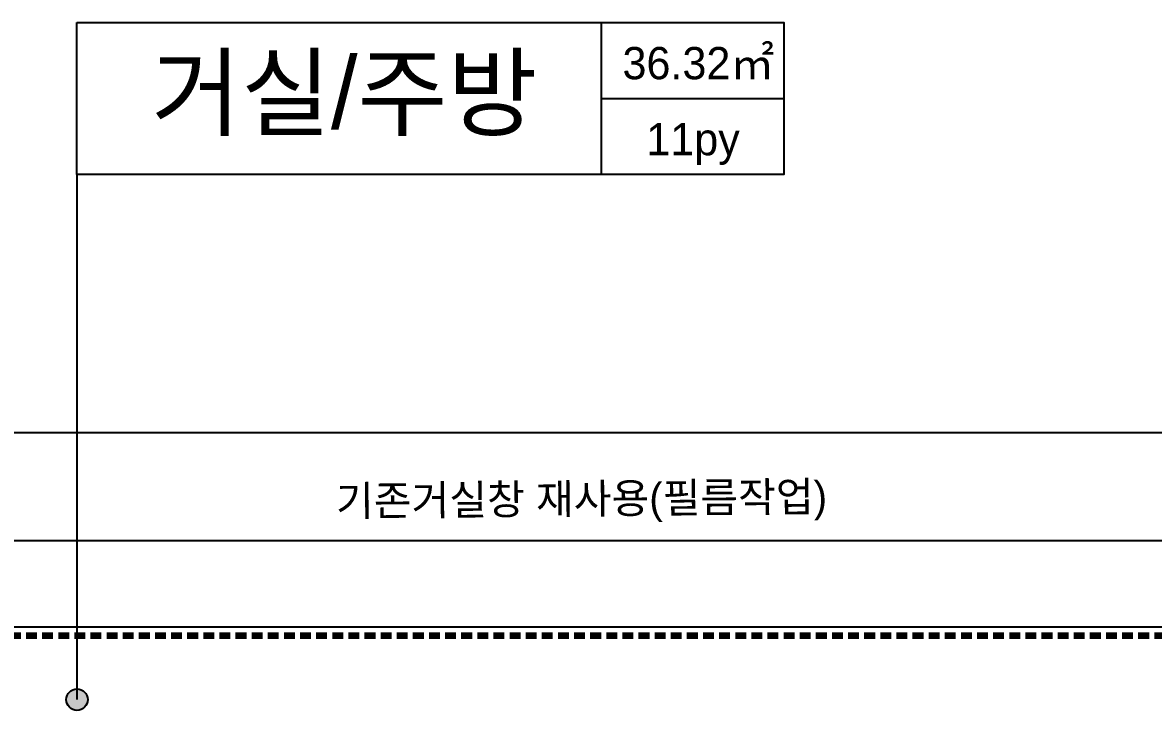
# Model space of a CAD drawing. Header units: millimetres. Extents: x 744 to 27144, y 914 to 19934.
# Drawn here: x 10777 to 13408, y 14289 to 15889 of the extents above; entities that cross this region are included whole.
import ezdxf
from ezdxf.enums import TextEntityAlignment as Align

# ---------------------------------------------------------------- set-up
doc = ezdxf.new("R2010")
doc.units = ezdxf.units.MM
doc.header["$LTSCALE"] = 10
doc.linetypes.add('HIDDEN', pattern=[0.375, 0.25, -0.125])
for name, color, linetype in [('0-ELC TEXT', 7, 'Continuous'), ('03-TEXT', 3, 'Continuous'), ('가구', 6, 'Continuous'), ('창호', 4, 'Continuous')]:
    doc.layers.add(name, color=color, linetype=linetype)
doc.styles.add('차영규', font='조선일보명조.ttf')

# ---------------------------------------------------------------- blocks, each defined once
blk = doc.blocks.new('BUDDDD')
at = {"layer": '창호'}
blk.add_lwpolyline([(10390.4, 14935.1), (13825.4, 14935.1), (13825.4, 14683.1), (10390.4, 14683.1)], close=True, dxfattribs=at)

msp = doc.modelspace()

# ---------------------------------------------------------------- hatches: boundary and pattern name
at = {"layer": '0-ELC TEXT'}
h = msp.add_hatch(color=256, dxfattribs=at)
h.dxf.hatch_style = 1
edge = h.paths.add_edge_path()
edge.add_arc((10903.8, 14313.7), 25, -180, 180, ccw=False)
h = msp.add_hatch(color=256, dxfattribs=at)
h.dxf.hatch_style = 1
edge = h.paths.add_edge_path()
edge.add_arc((10903.8, 14313.7), 25, -180, 180, ccw=False)

# ---------------------------------------------------------------- linework, layer by layer
for p, q in [((12123.8, 15535.1), (12123.8, 15888.8)), ((12123.8, 15712), (12548.5, 15712)), ((10903.8, 15535.1), (10903.8, 14313.7))]:
    msp.add_line(p, q, dxfattribs=at)
msp.add_lwpolyline([(10903.8, 15888.8), (12548.5, 15888.8), (12548.5, 15535.1), (10903.8, 15535.1)], close=True, dxfattribs=at)
msp.add_circle((10903.8, 14313.7), 25, dxfattribs=at)
msp.add_circle((10903.8, 14313.7), 25, dxfattribs=at)
at = {"layer": 'Defpoints'}
msp.add_lwpolyline([(10035.4, 14483.1), (14191.4, 14483.1)], dxfattribs=at)
at = {"layer": '가구', "color": 1, "linetype": 'HIDDEN', "lineweight": 120, "ltscale": 10}
msp.add_line((10035.4, 14463.1), (14191.4, 14463.1), dxfattribs=at)

# ---------------------------------------------------------------- block references
at = {"layer": '창호'}
msp.add_blockref('BUDDDD', (0, 0), dxfattribs=at)

# ---------------------------------------------------------------- texts
at = {"layer": '0-ELC TEXT', "style": '차영규'}
msp.add_text('기존거실창 재사용(필름작업)', height=70, rotation=0.5567, dxfattribs=at).set_placement((11506.7, 14740.8))
at = {"layer": '03-TEXT', "style": '차영규'}
for s, height, p in [('36.32㎡', 75, (12349.5, 15757.1)), ('거실/주방', 166.67, (11525.6, 15642.5)), ('11py', 75, (12337, 15580.2))]:
    msp.add_text(s, height=height, dxfattribs=at).set_placement(p, align=Align.CENTER)

doc.saveas('drawing.dxf')
